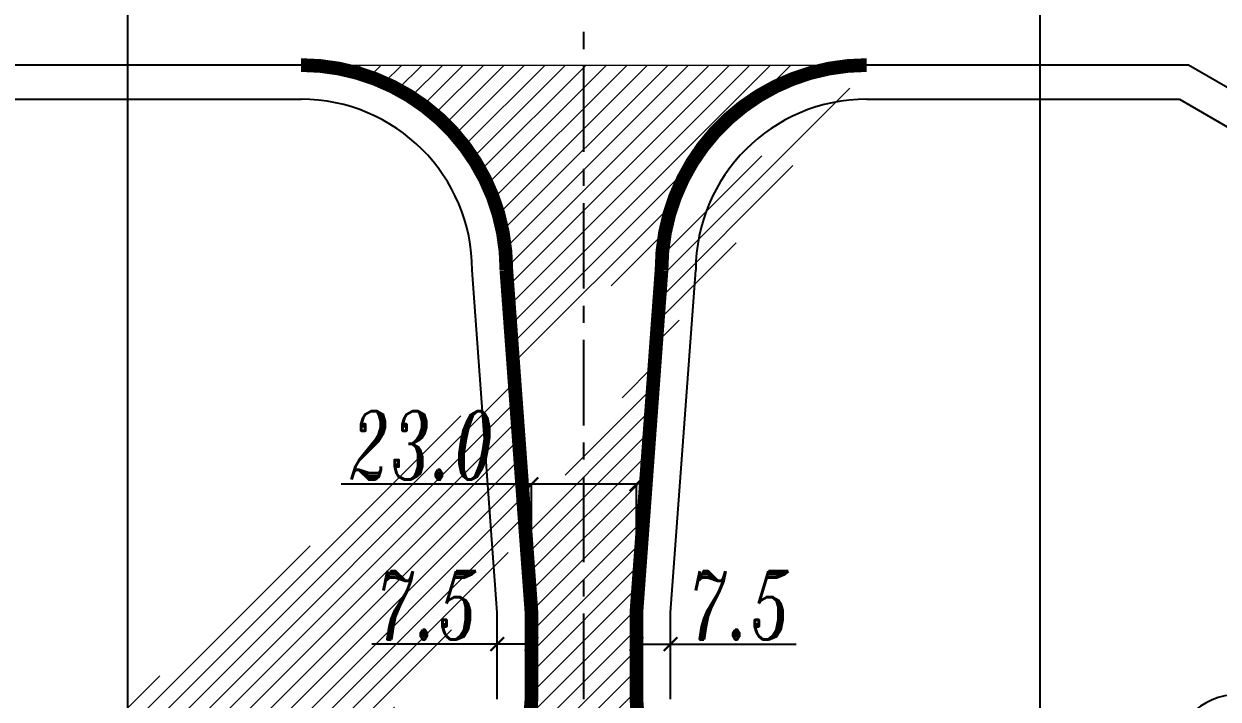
# Model space of a CAD drawing. Header units: millimetres. Extents: x -2699 to 2556, y 623 to 2108.
# Drawn here: x 165 to 426.8, y 1453.3 to 1601.3 of the extents above; entities that cross this region are included whole.
import ezdxf

# ---------------------------------------------------------------- set-up
doc = ezdxf.new("R2010")
doc.units = ezdxf.units.MM
doc.linetypes.add('CENTER', pattern=[2, 1.25, -0.25, 0.25, -0.25])
for name, color, linetype in [('FGW', 8, 'Continuous'), ('巡场路', 154, 'Continuous'), ('标注wj', 7, 'Continuous'), ('道肩边线', 6, 'Continuous'), ('道面边线', 3, 'Continuous'), ('飞机滑行线', 1, 'CENTER')]:
    doc.layers.add(name, color=color, linetype=linetype)
doc.layers.add('纵断_分栏线', color=5, linetype='Continuous', lineweight=0)
doc.styles.add('ITALICT', font='italict.shx', dxfattribs={"width": 0.67, "bigfont": 'tssdchn.shx'})
doc.styles.get("Standard").update_dxf_attribs({"font": 'SimSun.ttf'})
doc.dimstyles.new('标注', dxfattribs={"dimtxt": 2.5, "dimasz": 1.2, "dimexe": 0, "dimexo": 0, "dimgap": 0.3, "dimtad": 1, "dimdec": 1, "dimzin": 0, "dimdsep": 46, "dimtxsty": 'Standard', "dimblk": 'ARCHTICK', "dimcen": 0.09, "dimadec": 0, "dimazin": 0, "dimtfac": 1, "dimtdec": 1, "dimtofl": 0, "dimtmove": 0, "dimatfit": 3, "dimldrblk": 'ARCHTICK', "dimfxl": 0, "dimtolj": 1, "dimtzin": 0, "dimarcsym": 0})

# ---------------------------------------------------------------- blocks, each defined once
blk = doc.blocks.new('_ArchTick')
at = {"color": 0, "linetype": 'ByBlock', "const_width": 0.15}
blk.add_lwpolyline([(-0.5, -0.5), (0.5, 0.5)], dxfattribs=at)
blk = doc.blocks.new('*D167')
at = {"layer": 'Defpoints', "color": 0, "transparency": 16777216}
for p in [(276.26, 1500.41), (276.26, 1465.38), (299.26, 1465.38)]:
    blk.add_point(p, dxfattribs=at)
at = {"layer": '标注wj', "color": 0, "lineweight": -2, "transparency": 16777216}
for p, q in [((276.26, 1500.41), (234.56, 1500.41)), ((276.26, 1465.38), (276.26, 1500.41)), ((299.26, 1500.41), (276.26, 1500.41)), ((299.26, 1465.38), (299.26, 1500.41))]:
    blk.add_line(p, q, dxfattribs=at)
at = {"layer": '标注wj', "color": 0, "lineweight": -2, "transparency": 16777216, "xscale": 3, "yscale": 3, "zscale": 3, "rotation": 180}
blk.add_blockref('_ArchTick', (276.26, 1500.41), dxfattribs=at)
at = {"layer": '标注wj', "color": 0, "lineweight": -2, "transparency": 16777216, "xscale": 3, "yscale": 3, "zscale": 3}
blk.add_blockref('_ArchTick', (299.26, 1500.41), dxfattribs=at)
at = {"layer": '标注wj', "color": 0, "transparency": 16777216, "insert": (252.31, 1508.91), "char_height": 15, "attachment_point": 5, "style": 'ITALICT'}
blk.add_mtext('\\A1;23.0', dxfattribs=at)
blk = doc.blocks.new('*D168')
at = {"layer": 'Defpoints', "color": 0, "transparency": 16777216}
for p in [(299.26, 1465.38), (306.76, 1465.38), (306.76, 1465.38)]:
    blk.add_point(p, dxfattribs=at)
at = {"layer": '标注wj', "color": 0, "lineweight": -2, "transparency": 16777216}
for p, q in [((299.26, 1465.38), (306.76, 1465.38)), ((306.76, 1465.38), (334.25, 1465.38))]:
    blk.add_line(p, q, dxfattribs=at)
at = {"layer": '标注wj', "color": 0, "lineweight": -2, "transparency": 16777216, "xscale": 3, "yscale": 3, "zscale": 3, "rotation": 180}
blk.add_blockref('_ArchTick', (299.26, 1465.38), dxfattribs=at)
at = {"layer": '标注wj', "color": 0, "lineweight": -2, "transparency": 16777216, "xscale": 3, "yscale": 3, "zscale": 3}
blk.add_blockref('_ArchTick', (306.76, 1465.38), dxfattribs=at)
at = {"layer": '标注wj', "color": 0, "transparency": 16777216, "insert": (322, 1473.88), "char_height": 15, "attachment_point": 5, "style": 'ITALICT'}
blk.add_mtext('\\A1;7.5', dxfattribs=at)
blk = doc.blocks.new('*D169')
at = {"layer": 'Defpoints', "color": 0, "transparency": 16777216}
for p in [(268.76, 1465.38), (268.76, 1465.38), (276.26, 1465.38)]:
    blk.add_point(p, dxfattribs=at)
at = {"layer": '标注wj', "color": 0, "lineweight": -2, "transparency": 16777216}
for p, q in [((268.76, 1465.38), (241.27, 1465.38)), ((276.26, 1465.38), (268.76, 1465.38))]:
    blk.add_line(p, q, dxfattribs=at)
at = {"layer": '标注wj', "color": 0, "lineweight": -2, "transparency": 16777216, "xscale": 3, "yscale": 3, "zscale": 3, "rotation": 180}
blk.add_blockref('_ArchTick', (268.76, 1465.38), dxfattribs=at)
at = {"layer": '标注wj', "color": 0, "lineweight": -2, "transparency": 16777216, "xscale": 3, "yscale": 3, "zscale": 3}
blk.add_blockref('_ArchTick', (276.26, 1465.38), dxfattribs=at)
at = {"layer": '标注wj', "color": 0, "transparency": 16777216, "insert": (253.51, 1473.88), "char_height": 15, "attachment_point": 5, "style": 'ITALICT'}
blk.add_mtext('\\A1;7.5', dxfattribs=at)

msp = doc.modelspace()

# ---------------------------------------------------------------- hatches: boundary and pattern name
at = {"layer": '纵断_分栏线'}
h = msp.add_hatch(dxfattribs=at)
h.set_pattern_fill('ANSI31', color=8)
h.set_pattern_definition([(45, (4293.341, 1093.807), (-2.245064, 2.245064), [])])
edge = h.paths.add_edge_path()
edge.add_line((225.76, 1592.3), (349.74, 1592.3))
edge.add_arc((225.76, 1547.3), 45, 0, 90, ccw=False)
edge.add_line((270.76, 1547.3), (276.26, 1472.3))
edge.add_line((276.26, 1472.3), (276.26, 1453.3))
edge.add_line((276.26, 1453.3), (270.76, 1378.3))
edge.add_arc((240.54, 1380.51), 30.3, 274.1942, 355.8058, ccw=False)
edge.add_line((242.76, 1350.3), (167.76, 1344.8))
edge.add_line((-87.24, 1214.8), (419.76, 1214.7))
edge.add_line((419.76, 1214.7), (419.76, 1346.67))
edge.add_line((419.76, 1346.67), (332.76, 1350.3))
edge.add_arc((334.97, 1380.51), 30.3, 184.1942, 265.8058, ccw=False)
edge.add_line((304.76, 1378.3), (299.26, 1453.3))
edge.add_line((299.26, 1453.3), (299.26, 1472.3))
edge.add_line((299.26, 1472.3), (304.76, 1547.3))
edge.add_arc((349.76, 1547.3), 45, 90, 180, ccw=False)
edge.add_line((167.76, 1344.8), (-87.24, 1344.8))
edge.add_line((-87.24, 1214.8), (-87.24, 1344.8))

# ---------------------------------------------------------------- linework, layer by layer
at = {"layer": 'FGW', "linetype": 'Continuous'}
for p, q in [((187.76, 814.8), (187.76, 1895.71)), ((387.76, 814.8), (387.76, 1895.7))]:
    msp.add_line(p, q, dxfattribs=at)
at = {"layer": '巡场路', "ltscale": 5}
msp.add_arc((431.26, 1439.3), 15, 90, 180, dxfattribs=at)
at = {"layer": '纵断_分栏线', "color": 8}
msp.add_line((225.76, 1592.3), (349.74, 1592.3), dxfattribs=at)
at = {"layer": '道肩边线'}
for p, q in [((-150.24, 1584.8), (225.78, 1584.8)), ((349.74, 1584.8), (418.27, 1584.8)), ((418.27, 1584.8), (492.75, 1541.8)), ((268.76, 1472.3), (263.26, 1547.3)), ((306.76, 1472.3), (312.26, 1547.3)), ((268.76, 1453.3), (268.76, 1472.3)), ((306.76, 1453.3), (306.76, 1472.3))]:
    msp.add_line(p, q, dxfattribs=at)
for centre, start, end in [((225.76, 1547.3), 0, 90), ((349.76, 1547.3), 90, 180)]:
    msp.add_arc(centre, 37.5, start, end, dxfattribs=at)
at = {"layer": '道面边线'}
for points in [[(225.78, 1592.3), (-150.36, 1592.3)], [(820.28, 1592.3), (587.76, 1592.3), (587.76, 1549.3), (494.76, 1549.3), (420.28, 1592.3), (349.74, 1592.3)]]:
    msp.add_lwpolyline(points, dxfattribs=at)
at = {"layer": '道面边线', "const_width": 3}
for points in [[(-87.24, 1214.8), (419.76, 1214.7), (419.76, 1346.67), (332.76, 1350.3, -0.371954), (304.76, 1378.3), (299.26, 1453.3), (299.26, 1472.3), (304.76, 1547.3, -0.414214), (349.76, 1592.3, 0.414214)], [(225.76, 1592.3, -0.414214), (270.76, 1547.3), (276.26, 1472.3), (276.26, 1453.3), (270.76, 1378.3, -0.371954), (242.76, 1350.3), (167.76, 1344.8)]]:
    msp.add_lwpolyline(points, format="xyb", dxfattribs=at)
at = {"layer": '飞机滑行线', "ltscale": 15}
msp.add_line((287.76, 1333.3), (287.76, 1614.8), dxfattribs=at)

# ---------------------------------------------------------------- dimensions: what is measured, and where the dimension line sits
at = {"layer": '标注wj'}
dim = msp.add_linear_dim(base=(276.26, 1500.41), p1=(299.26, 1465.38), p2=(276.26, 1465.38), dimstyle='标注', override={"dimtxt": 15, "dimasz": 3, "dimgap": 1, "dimtxsty": 'ITALICT'}, dxfattribs=at)
dim.commit()
dim.dimension.update_dxf_attribs({"geometry": '*D167', "text_midpoint": (252.31, 1500.41), "dimtype": 160})
for base, p1, p2, picture, middle in [((268.76, 1465.38), (276.26, 1465.38), (268.76, 1465.38), '*D169', (253.51, 1473.88)), ((306.76, 1465.38), (299.26, 1465.38), (306.76, 1465.38), '*D168', (322, 1473.88))]:
    dim = msp.add_linear_dim(base=base, p1=p1, p2=p2, dimstyle='标注', override={"dimtxt": 15, "dimasz": 3, "dimgap": 1, "dimtxsty": 'ITALICT'}, dxfattribs=at)
    dim.commit()
    dim.dimension.update_dxf_attribs({"geometry": picture, "text_midpoint": middle})

doc.saveas('drawing.dxf')
